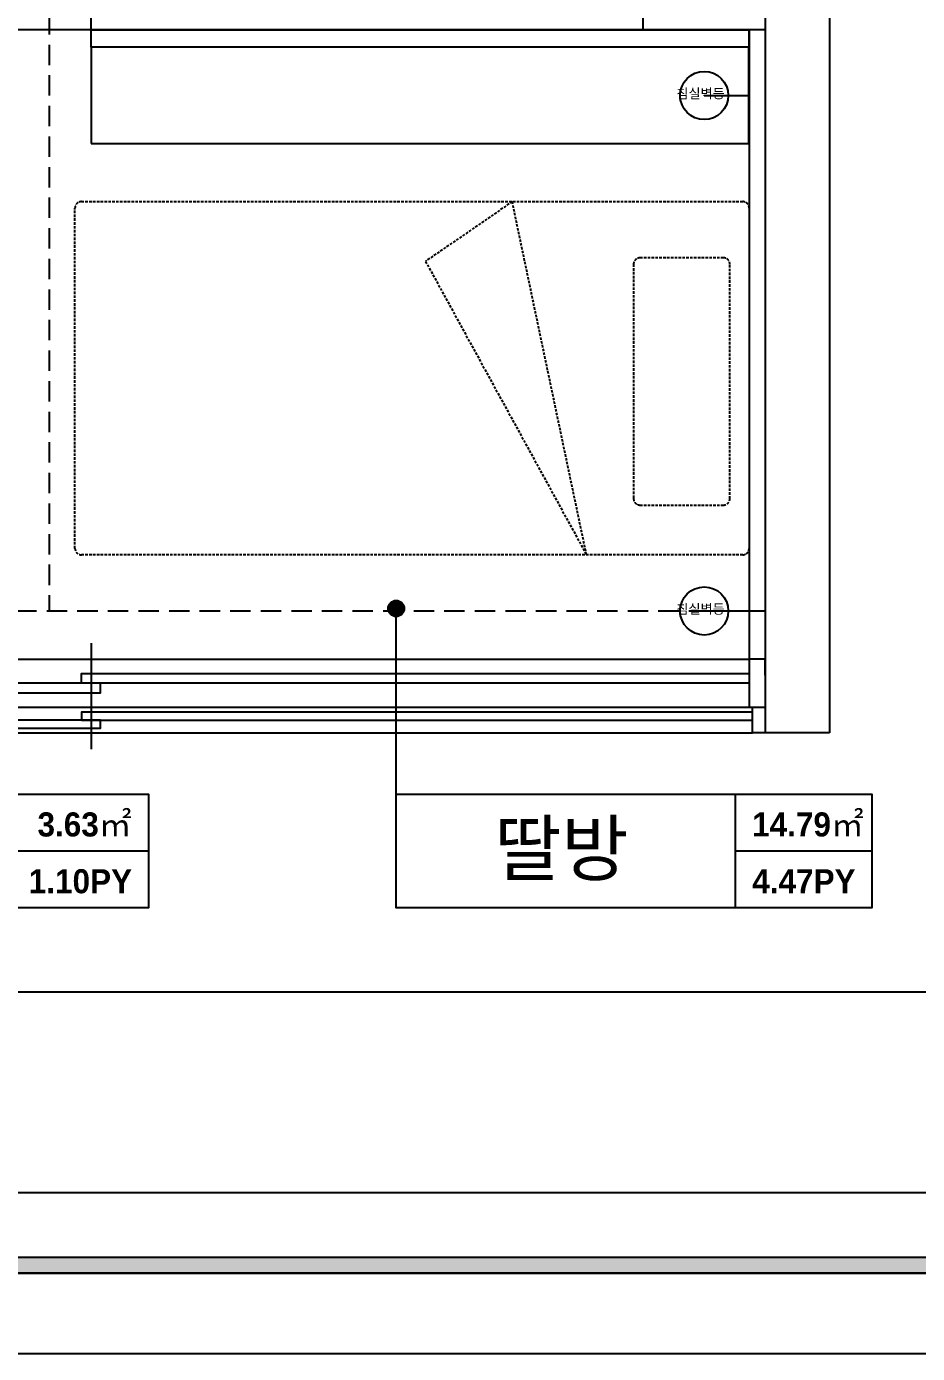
# Model space of a CAD drawing. Header units: millimetres. Extents: x -551172 to 232469, y -3435 to 261611.
# Drawn here: x 38890 to 41666, y 98553 to 102685 of the extents above; entities that cross this region are included whole.
import ezdxf
from ezdxf.enums import TextEntityAlignment as Align

# ---------------------------------------------------------------- set-up
doc = ezdxf.new("R2010")
doc.units = ezdxf.units.MM
doc.header["$LTSCALE"] = 10
doc.linetypes.add('DH-HID2', pattern=[1.2, 0.8, -0.4])
doc.linetypes.add('HIDDEN', pattern=[9.525, 6.35, -3.175])
doc.layers.get('DEFPOINTS').update_dxf_attribs({"color": 248})
for name, color, linetype in [('0-ELC TEXT', 7, 'Continuous'), ('03-TEXT', 3, 'Continuous'), ('03-WAL NEW', 3, 'Continuous'), ('06-FUR', 6, 'Continuous'), ('F-PAT', 250, 'Continuous'), ('F-SYM', 7, 'Continuous'), ('FORM(YOURNAME)-11', 1, 'Continuous'), ('FU-FURM', 251, 'DH-HID2'), ('도면층2', 2, 'Continuous'), ('도면층4', 4, 'Continuous')]:
    doc.layers.add(name, color=color, linetype=linetype)
doc.styles.add('YOURNAME', font='HY울릉도M.TTF')
doc.styles.add('넥슨고딕', font='NEXONLv1GothicBold.ttf')
doc.styles.add('코레일둥고', font='Korail_Round_Gothic_Medium.ttf')

# ---------------------------------------------------------------- blocks, each defined once
blk = doc.blocks.new('FORM-PLAN')
at = {"layer": 'FORM(YOURNAME)-11'}
h = blk.add_hatch(color=256, dxfattribs=at)
h.dxf.hatch_style = 1
h.paths.add_polyline_path([(-71444, 55115), (10556, 55115), (10556, 54915), (-71444, 54915)])
h.paths.add_polyline_path([(-71444, -2085), (10556, -2085), (10556, -2285), (-71444, -2285)])
at = {"layer": 'DEFPOINTS', "color": 158}
blk.add_line((1346, -1285), (-71444, -1285), dxfattribs=at)
for points in [[(-71444, -2285), (10556, -2285), (10556, 55115), (-71444, 55115)], [(-69444, 53115), (-64, 53115), (-64, 1215), (-69444, 1215)]]:
    blk.add_lwpolyline(points, close=True, dxfattribs=at)
at = {"layer": 'FORM(YOURNAME)-11', "color": 250}
blk.add_lwpolyline([(-72444, -3285), (11556, -3285), (11556, 56115), (-72444, 56115)], close=True, dxfattribs=at)
at = {"layer": 'FORM(YOURNAME)-11'}
blk.add_lwpolyline([(-71444, -2085), (10556, -2085), (10556, -2285), (-71444, -2285)], close=True, dxfattribs=at)
at = {"layer": 'FORM(YOURNAME)-11', "color": 3, "style": 'YOURNAME'}
for tag, height, p in [('1', 450, (9905, 18188)), ('2', 450, (9905, 17544)), ('3', 450, (9905, 16257)), ('4', 450, (9905, 14326)), ('5', 515, (9905, 12009)), ('6', 515, (9905, 9757)), ('7', 515, (9905, 7504)), ('8', 515, (9905, 5252)), ('9', 515, (9905, 2999)), ('10', 515, (5655, 811)), ('11', 515, (9905, 747)), ('12', 515, (5655, -1441)), ('13', 515, (9905, -1441))]:
    blk.add_attdef(tag, text='', height=height, dxfattribs=at).set_placement(p, align=Align.MIDDLE_RIGHT)

msp = doc.modelspace()

# ---------------------------------------------------------------- hatches: boundary and pattern name
at = {"layer": '0-ELC TEXT'}
h = msp.add_hatch(color=256, dxfattribs=at)
h.dxf.hatch_style = 1
edge = h.paths.add_edge_path()
edge.add_arc((40041.8, 100872.9), 25, -90, 270)

# ---------------------------------------------------------------- linework, layer by layer
for p, q in [((40041.8, 100294.7), (40041.8, 100872.9)), ((41099, 99941), (41099, 100294.7)), ((38845.6, 100117.8), (39270.3, 100117.8)), ((41099, 100117.8), (41523.7, 100117.8))]:
    msp.add_line(p, q, dxfattribs=at)
for points in [[(37788.4, 100294.7), (39270.3, 100294.7), (39270.3, 99941), (37788.4, 99941)], [(40041.8, 100294.7), (41523.7, 100294.7), (41523.7, 99941), (40041.8, 99941)]]:
    msp.add_lwpolyline(points, close=True, dxfattribs=at)
msp.add_circle((40041.8, 100872.9), 25, dxfattribs=at)
at = {"layer": '03-WAL NEW'}
msp.add_lwpolyline([(41140, 102620.6), (39091.4, 102620.6), (39091.4, 102675.3), (41140, 102675.3)], close=True, dxfattribs=at)
at = {"layer": '06-FUR'}
for p, q in [((39091.4, 102675.3), (38091.4, 102675.3)), ((39091.4, 102675.3), (38891.4, 102675.3)), ((41191.4, 102675.3), (41141.4, 102675.3)), ((41141.4, 102675.3), (41141.4, 100715.3))]:
    msp.add_line(p, q, dxfattribs=at)
at = {"layer": '06-FUR', "color": 30, "true_color": 0xf26722}
for p, q in [((41141.4, 102520.6), (41141.4, 102420.6)), ((41001.4, 102470.6), (41141.4, 102470.6)), ((41141.4, 100915.3), (41141.4, 100815.3)), ((41001.4, 100865.3), (41141.4, 100865.3))]:
    msp.add_line(p, q, dxfattribs=at)
at = {"layer": '06-FUR'}
for points in [[(40811.4, 104555.3), (41191.4, 104555.3), (41191.4, 102675.3), (40811.4, 102675.3)], [(39091.4, 103275.3), (41191.4, 103275.3), (41191.4, 102675.3), (39091.4, 102675.3)], [(39091.4, 102320.6), (41140, 102320.6), (41140, 102620.6), (39091.4, 102620.6)]]:
    msp.add_lwpolyline(points, close=True, dxfattribs=at)
at = {"layer": '06-FUR', "color": 30, "true_color": 0xf26722}
for centre in [(41001.4, 102470.6), (41001.4, 100865.3)]:
    msp.add_circle(centre, 75, dxfattribs=at)
at = {"layer": 'F-PAT', "color": 8, "linetype": 'HIDDEN'}
for p, q in [((38961.4, 105105.3), (38961.4, 100865.3)), ((38191.4, 100865.3), (41191.4, 100865.3))]:
    msp.add_line(p, q, dxfattribs=at)
at = {"layer": 'FU-FURM'}
for p, q in [((40403.4, 102140), (40133.4, 101954)), ((40634.8, 101040), (40403.4, 102140)), ((40133.4, 101954), (40634.8, 101040))]:
    msp.add_line(p, q, dxfattribs=at)
for points in [[(39041.4, 101060), (39041.4, 102120, -0.414214), (39061.4, 102140), (41121.4, 102140, -0.414214), (41141.4, 102120), (41141.4, 101060, -0.414214), (41121.4, 101040), (39061.4, 101040, -0.414214)], [(40781.4, 101945), (40781.4, 101215, 0.414214), (40801.4, 101195), (41061.4, 101195, 0.414214), (41081.4, 101215), (41081.4, 101945, 0.414214), (41061.4, 101965), (40801.4, 101965, 0.414214)]]:
    msp.add_lwpolyline(points, format="xyb", close=True, dxfattribs=at)
at = {"layer": '도면층2'}
for p, q in [((41391.4, 105745.3), (41391.4, 100485.3)), ((41191.4, 105155.3), (41191.4, 100485.3)), ((41391.4, 100485.3), (41191.4, 100485.3))]:
    msp.add_line(p, q, dxfattribs=at)
at = {"layer": '도면층4'}
for p, q in [((39091.4, 100765.3), (39091.4, 100435.3)), ((38241.4, 100715.3), (41141.4, 100715.3)), ((38241.4, 100565.3), (41141.4, 100565.3)), ((38231.4, 100485.3), (41151.4, 100485.3))]:
    msp.add_line(p, q, dxfattribs=at)
for points in [[(41191.4, 100665.3), (41191.4, 100715.3), (41141.4, 100715.3), (41141.4, 100565.3), (41191.4, 100565.3)], [(41141.4, 100640.3), (39061.4, 100640.3), (39061.4, 100670.3), (41141.4, 100670.3)], [(38241.4, 100610.3), (39121.4, 100610.3), (39121.4, 100640.3), (38241.4, 100640.3)], [(41151.4, 100550.3), (39061.4, 100550.3), (39061.4, 100525.3), (41151.4, 100525.3)], [(41191.4, 100485.3), (41151.4, 100485.3), (41151.4, 100565.3)], [(38231.4, 100500.3), (39121.4, 100500.3), (39121.4, 100525.3), (38231.4, 100525.3)]]:
    msp.add_lwpolyline(points, dxfattribs=at)

# ---------------------------------------------------------------- block references
at = {"layer": 'F-SYM', "xscale": 0.2500000000000001, "yscale": 0.2500000000000001, "zscale": 0.2500000000000001}
msp.add_blockref('FORM-PLAN', (43339.9, 99374), dxfattribs=at)

# ---------------------------------------------------------------- texts
at = {"layer": '03-TEXT'}
for s, height, style, p in [('3.63㎡', 75, '넥슨고딕', (39071.3, 100162.9)), ('딸방', 166.67, '코레일둥고', (40556.5, 100042.5)), ('14.79㎡', 75, '넥슨고딕', (41324.7, 100162.9)), ('1.10PY', 75, '넥슨고딕', (39058.4, 99986)), ('4.47PY', 75, '넥슨고딕', (41311.9, 99986))]:
    msp.add_text(s, height=height, dxfattribs=dict(at, style=style)).set_placement(p, align=Align.CENTER)
at = {"layer": '06-FUR', "color": 30, "true_color": 0xf26722, "style": '코레일둥고'}
for p in [(40914.7, 102461.7), (40914.7, 100856.4)]:
    msp.add_text('침실벽등', height=30, dxfattribs=at).set_placement(p)

doc.saveas('drawing.dxf')
